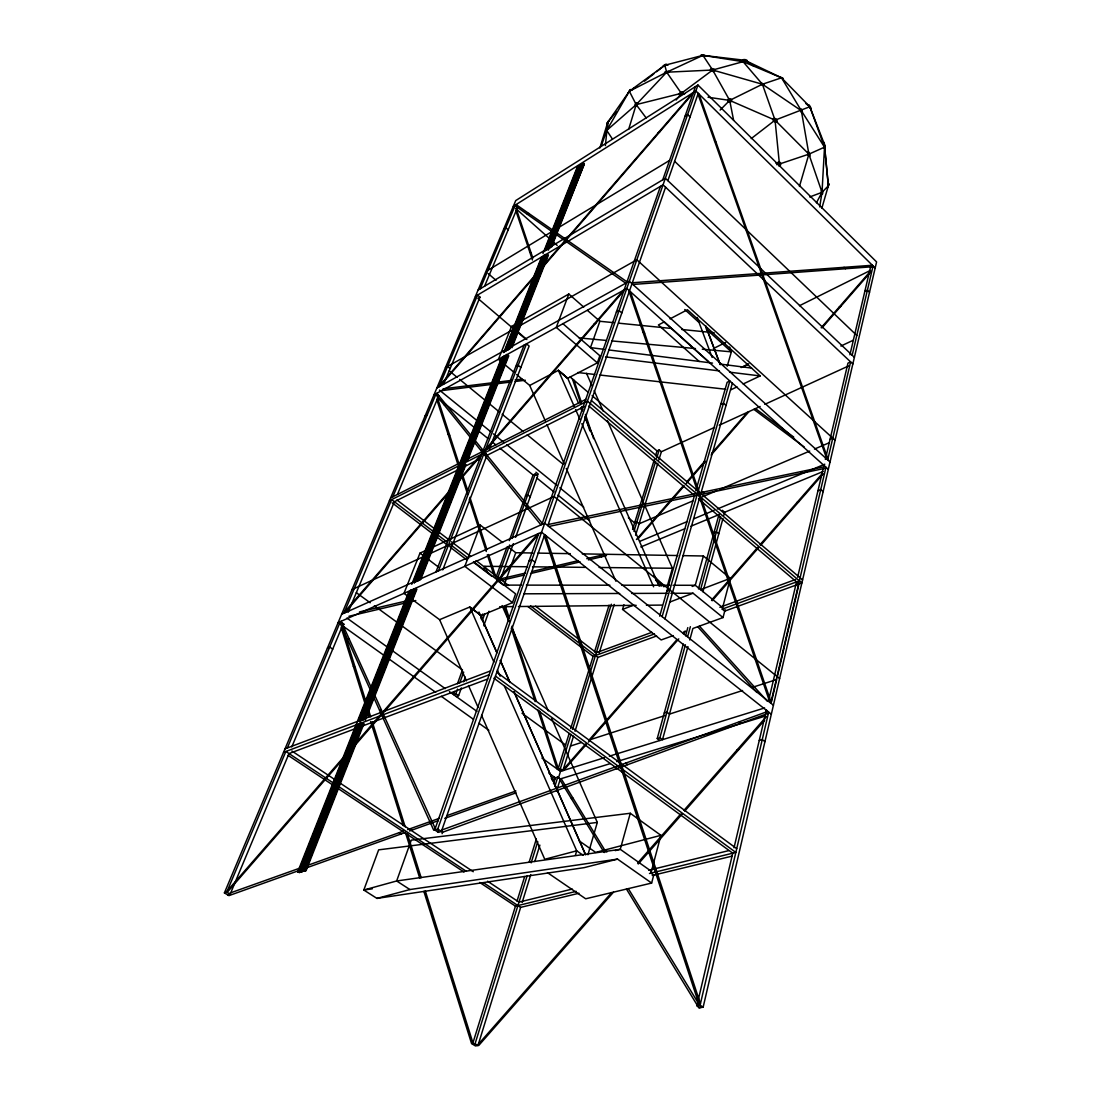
<?xml version="1.0" encoding="UTF-8"?>
<svg xmlns="http://www.w3.org/2000/svg" width="1101" height="1101" viewBox="0 0 1101 1101"><rect width="100%" height="100%" fill="white"/><g stroke="black" fill="none" stroke-linecap="round" stroke-linejoin="round"><path stroke-width="1.5" d="M607.614 125.817L607.711 122.39L629.345 91.232L664.77 65.262L702.92 55.353L744.978 60.294L781.531 77.799L809.841 106.728L824.346 144.093L828.351 185.794L821.828 208.268M816.419 202.777L822.02 192.345L824.511 147.176L809.841 106.728L805.904 103.604M605.385 145.607L607.711 122.39L616.078 111.875M827.732 187.019L829.012 184.087L827.732 187.019L828.351 185.794L824.277 143.405C823.906 139.455 824.787 148.773 824.415 144.781M819.695 206.905L821.759 193.969M744.827 60.968A2.092 0.688 8.4 0 1 743.175 59.715A2.092 0.688 8.4 0 1 746.657 60.101A2.092 0.688 8.4 0 1 745.363 61.023L743.12 60.349M700.264 1006.328L699.933 1007.745L696.892 1005.708L732.853 852.738M771.471 701.832L776.687 679.51L752.3 687.382M777.072 677.858L798.638 585.649M626.455 889.058L698.874 1007.924L703.14 1007.195L876.589 261.928L697.951 85.025L515.722 200.588L224.411 892.883L228.925 895.636L298.151 870.85M734.023 847.77L765.319 714.659M765.704 713.035L766.475 709.718M768.429 701.42L796.532 581.906M797.633 577.199L823.218 468.379M825.337 459.378L847.963 363.124L850.619 361.912L827.691 459.901M849.917 354.797L870.506 267.226L873.065 265.947L852.174 355.238M768.677 712.127L700.098 1005.158L696.892 1005.708M770.783 703.112L825.97 467.237M689.749 639.998L692.901 628.478L723.027 617.565L725.105 609.637M389.41 500.735L587.411 401.094L801.872 582.966L724.706 611.124L722.242 609.114L730.348 578.328L703.374 555.991L682.909 555.633M547.514 872.68L585.691 898.788L651.641 883.057L653.719 875.116L650.925 873.134L660.903 835.329L630.281 813.267L411.279 840.146L396.649 880.979L363.812 890.035L378.648 849.848L597.306 822.419L551.752 718.719M683.281 644.044L657.242 738.537L659.898 737.711L685.414 644.759M687.671 636.543L690.382 626.689M720.646 516.452L700.553 589.654L730.348 578.328M687.946 646.59L662.499 739.679L659.898 737.711M702.933 591.746L722.972 518.433M723.825 515.337L724.664 512.254L823.066 471.531M685.551 635.827L687.808 627.625M698.461 588.98L719.008 514.401M630.281 813.267L620.262 849.325L615.266 850.619M703.374 555.991L695.254 585.278L692.13 586.475M664.976 618.9L732.371 383.244M667.316 585.966L672.436 568.254L607.298 420.486M659.664 616.147L694.483 495.478L588.842 406.021M695.818 490.812L727.142 382.281L729.853 380.987L662.128 616.629M727.197 366.248L731.381 351.852L729.578 347.063M587.934 854.748L597.306 822.419M799.422 186.468L808.877 154.154L801.349 110.719L781.531 77.799L743.079 61.67L702.92 55.353L666.683 72.212L629.345 91.232L606.706 130.441L601.091 146.419M575.369 855.326L576.69 850.812L504.258 685.662M628.63 129.436L636.185 104.623L666.683 72.212L712.65 70.024L743.079 61.67L744.978 60.294L753.29 65.73M673.261 635.58L661.164 639.956L622.547 609.417L623.964 604.766M599.88 147.988L607.711 122.39M578.961 893.241L520.635 907.375L477.972 1045.523L475.068 1043.748L472.535 1044.175L515.516 905.985M522.163 902.462L530.765 874.607M534.811 861.505L539.875 845.128M556.514 791.261L560.313 778.93L610.229 763.626M573.525 736.184L562.886 770.617L560.326 768.787L557.946 769.53L569.148 733.486M575.039 731.257L597.857 657.407L656.609 635.965M599.233 652.948L614.22 604.435M635.594 535.224L657.834 463.204M658.852 459.929L661.384 451.74L714.549 427.381M475.068 1043.748L527.104 875.956M531.15 862.867L537.756 841.591M554.821 786.554L557.753 777.1L560.313 778.93M560.326 768.787L571.02 734.326M572.548 729.399L611.372 604.215M633.942 531.384L655.659 461.36M656.678 458.085L659.224 449.896L661.384 451.74M558.358 778.283L560.492 771.361L604.435 757.722M606.651 130.4C604.944 136.373 608.523 124.344 606.775 130.469L612.376 138.974M517.03 901.1L524.654 876.589M529.223 861.877L536.338 838.99M553.528 783.706L555.358 777.829L557.753 777.1M570.676 728.559L593.122 656.402L654.503 633.928M594.499 651.957L609.073 605.11M632.593 529.43L654.476 459.089M655.494 455.828L657.008 450.915L659.224 449.896M442.093 833.691L442.602 832.246L768.402 713.255M544.665 534.687L441.391 831.434L438.349 832.342L434.73 829.906L538.706 533.503M547.803 525.645L665.582 187.198M667.867 180.647L698.254 93.324M412.187 599.439L439.602 619.684L469.769 607.023L481.165 615.555L512.502 602.632L515.585 593.852L473.471 561.62M516.686 374.56L529.705 385.46L558.358 370.349L567.593 378.345L597.334 362.862L599.839 355.719M541.871 524.461L660.462 186.344M662.761 179.807L695.447 86.607M697.951 85.025L437.771 828.998L438.349 832.342M587.452 310.386L599.866 321.286L590.48 347.599L604.036 349.334M532.815 553.005L515.75 552.716L504.162 585.113L521.227 585.126M456.268 696.548L458.594 695.681L461.374 687.96M463.59 681.794L465.269 677.156M483.779 625.753L489.009 611.206M499.482 582.14L513.314 543.715M515.64 537.247L537.728 475.907L535.306 473.939L533.077 474.999L509.295 540.632M454.644 691.497L453.529 694.58L455.855 693.713L457.534 689.075M457.438 683.79L462.461 669.917L402.677 626.4M480.986 618.803L482.72 614.014M495.987 577.378L506.983 547.018M459.764 682.909L463.672 672.105M482.307 620.551L484.646 614.097M509.625 544.981L496.909 580.158L503.529 585.237M511.951 538.513L535.306 473.939M483.614 569.52L484.798 566.313L527.448 566.754M502.648 542.504L480.353 525.149L464.815 566.327L512.502 602.632M583.736 307.11L568.832 294.022L556.266 327.382L597.334 362.862M442.753 569.891L486.959 455.332L584.493 406.448M489.326 449.194L529.127 346.072L526.484 343.815L438.501 570.827M435.968 571.956L524.076 345.15M491.074 392.039L492.973 387.235M495.491 380.836L497.391 376.047M511.937 339.246L513.837 334.443M516.369 328.043L518.254 323.254M558.097 222.457L559.996 217.654M411.994 591.416L301.509 870.877L302.376 870.616L360.426 723.66M361.692 720.467L413.439 589.475M416.591 581.493L505.579 356.256M508.098 349.87L545.325 255.625M547.858 249.239L581.3 164.572L582.085 165.288L580.557 165.04L581.3 164.572M306.711 866.17L304.826 870.96L302.803 870.492L360.853 723.508M362.119 720.315L413.852 589.31M417.004 581.314L463.053 464.691M464.319 461.498L506.598 354.453M508.483 349.664L545.711 255.404M548.229 249.019L582.415 163.87L583.2 164.586L565.556 209.341M460.287 472.37L462.186 467.581M516.397 330.245L518.296 325.456M520.814 319.07L522.7 314.28M572.506 188.12L574.405 183.33M576.924 176.944L578.809 172.155M302.803 870.492L303.67 870.23L361.692 723.206M362.945 720.013L414.664 588.966M417.816 580.97L463.851 464.319M465.117 461.113L506.735 355.637M509.254 349.251L546.468 254.964M548.367 250.161L582.415 163.87M364.032 723.481L306.119 870.574L305.252 870.836L304.096 870.107L362.105 723.054M363.371 719.861L415.063 588.787M418.229 580.805L464.25 464.127M465.517 460.92L507.121 355.43M509.653 349.045L546.853 254.744M549.371 248.344L583.53 163.168L584.314 163.884L551.587 247.023M469.04 452.635L470.925 447.846M499.909 374.354L501.808 369.564M504.327 363.165L506.212 358.375M520.704 321.63L522.59 316.84M551.573 243.349L553.473 238.545M555.991 232.16L557.877 227.37M304.096 870.107L304.963 869.845L362.945 722.751M364.211 719.559L415.889 588.457M419.041 580.461L465.049 463.741M466.301 460.548L507.905 355.017M511.057 347.035L547.61 254.303M550.128 247.904L583.53 163.168M308.61 861.381L312.381 851.789M314.28 846.986L316.799 840.6M319.318 834.2L322.455 826.218M324.974 819.818L326.873 815.029M329.392 808.643L337.58 787.862M339.466 783.072L343.251 773.48M345.769 767.08L348.907 759.098M350.173 755.892L353.325 747.909M355.843 741.51L358.362 735.124M360.247 730.335L362.766 723.935M364.651 719.146L369.702 706.36M376.625 688.772L379.776 680.79M381.029 677.597L384.813 668.004M386.699 663.201L389.85 655.219M391.103 652.026L396.154 639.241M397.406 636.034L400.558 628.052M403.076 621.652L406.228 613.67M407.48 610.463L415.669 589.696M419.453 580.103L420.706 576.91M423.857 568.914L427.009 560.932M428.261 557.725L432.679 546.55M433.932 543.343L437.083 535.361M438.349 532.155L449.057 504.987M450.309 501.795L451.575 498.602M454.713 490.606L463.535 468.242M466.686 460.246L467.939 457.053M469.205 453.846L479.912 426.679M483.683 417.1L486.202 410.701M487.468 407.508L506.997 357.963M513.919 340.388L517.071 332.392M518.323 329.199L533.448 290.843M534.701 287.65L547.293 255.68M551.711 244.491L559.9 223.723M561.152 220.53L564.304 212.534M305.252 870.836L312.808 851.651M314.074 848.458L317.226 840.462M318.478 837.269L339.259 784.518M340.526 781.325L343.663 773.329M344.93 770.136L355.637 742.969M357.522 738.165L360.041 731.78M361.926 726.977L363.192 723.784M366.963 714.191L370.115 706.209M371.367 703.002L373.267 698.213M375.785 691.813L386.479 664.646M388.378 659.857L392.149 650.264M393.415 647.058L396.553 639.075M397.819 635.869L400.97 627.887M402.223 624.68L416.082 589.517M419.853 579.938L423.004 571.942M424.27 568.749L427.408 560.753M428.674 557.56L464.567 466.452M467.085 460.053L470.223 452.057M471.489 448.864L474.008 442.478M475.26 439.271L496.675 384.937M497.941 381.73L507.382 357.756M512.419 344.971L547.679 255.46M552.083 244.271L584.314 163.884M365.284 720.288L416.894 589.186M420.665 579.594L465.984 464.471M467.87 459.668L508.786 355.747M511.937 347.751L548.436 255.019M297.655 872.033L299.665 872.501L297.655 872.033L408.595 592.31M411.76 584.314L501.148 358.954M503.68 352.554L541.72 256.657M542.986 253.464L577.227 167.146L578.741 167.393L577.227 167.146M298.509 871.772L356.807 724.678M358.073 721.485L409.407 591.966M413.205 582.374L502.551 356.944M504.451 352.141L541.843 257.813M545.009 249.817L577.956 166.678M298.935 871.648L300.958 872.116L298.935 871.648L357.219 724.527M358.499 721.334L410.439 590.205M413.604 582.209L459.86 465.475M461.126 462.282L502.937 356.738M505.469 350.338L542.215 257.593M544.761 251.193L578.328 166.444L579.855 166.705M560.271 212.617L563.437 204.635M565.969 198.235L567.868 193.446M299.802 871.386L357.921 724.554M359.187 721.361L411.003 590.494M414.155 582.525L503.253 357.495M505.786 351.109L543.688 255.349M545.587 250.56L579.071 165.976M300.229 871.263L302.238 871.731L300.229 871.263L358.348 724.403M359.614 721.224L411.402 590.329M414.21 583.103L460.686 465.833M461.952 462.64L504.272 355.692M506.171 350.902L543.44 256.726M545.958 250.34L579.443 165.742L580.97 166.003M507.616 347.861L509.515 343.072M532.925 283.907L534.825 279.103M537.357 272.704L539.256 267.915M553.803 231.127L555.702 226.338M558.235 219.939L560.134 215.135M301.082 871.001L359.174 724.114M360.44 720.921L412.214 589.985M415.38 582.002L461.47 465.448M462.737 462.255L504.409 356.875M507.575 348.893L544.83 254.689M546.715 249.899L580.186 165.274M415.779 581.837L504.795 356.669M507.327 350.283L545.201 254.469M547.101 249.679L580.557 165.04M480.353 525.149L419.99 553.129L403.971 593.37L408.072 596.398M568.832 294.022L511.497 326.46L498.45 359.284L501.051 361.472M227.797 894.948L230.137 894.246L289.012 753.566L354.701 728.903M291.793 746.918L343.347 623.716M348.164 612.197L394.392 501.726L457.011 470.347M397.557 494.156L438.735 395.754L436.147 393.663L392.823 496.785M443.565 384.208L479.995 297.16L477.545 295.082L439.024 386.795M484.578 286.205L517.69 207.071L515.378 205.006L480.174 288.834M287.32 747.978L340.388 621.611L344.324 624.418L342.053 625.423M343.911 613.257L391.639 499.62L433.505 531.659M676.138 100.012L681.354 93.337L712.65 70.024L762.401 84.24L801.349 110.719L824.511 147.176L808.877 154.154L778.834 164.228L775.696 162.948M439.382 385.942L692.529 93.076M439.753 386.396L693.093 93.296M344.338 612.211L623.235 290.444M344.668 612.913L623.799 290.87M227.288 890.888L537.756 533.916M538.306 534.632L227.535 891.948L224.411 892.883M636.447 539.518L683.57 485.5M686.928 481.646L704.833 461.113M711.549 453.406L747.373 412.338M821.153 327.754L870.63 271.011M638.043 538.788L684.106 485.981M686.363 483.408L705.48 461.484M711.108 455.03L748.997 411.595M822.048 327.823L870.175 272.649M563.203 769.585L585.691 743.891M677.074 639.488L589.063 740.037L665.238 715.471M711.507 600.141L757.805 547.252M760.062 544.665L822.461 473.375M563.684 770.37L586.186 744.661M588.443 742.088L678.78 638.869M683.294 633.708L685.551 631.134L683.845 631.754M712.141 600.761L758.451 547.844M760.722 545.256L823.163 473.912M478.357 1044.257L611.661 892.594M637.617 863.06L680.583 814.176M683.982 810.322L766.255 716.723M613.491 892.154L478.811 1045.372L475.453 1045.95L471.572 1043.583L423.871 891.37M638.236 863.996L682.427 813.722M684.698 811.148L764.741 720.082M809.717 196.969L822.02 192.345L828.351 185.794M720.123 110.086L729.688 100.397L762.401 84.24L781.531 77.799M606.706 130.441L636.185 104.623L681.354 93.337L684.684 93.819M644.539 81.13L653.898 73.795M656.581 71.689L664.77 65.262L668.128 64.959M665.568 65.427C669.202 61.684 659.471 67.643 664.632 66.005M751.212 138.602L775.049 120.16L809.841 106.728C806.125 100.728 813.722 110.981 809.799 107.664M513.3 206.327L695.873 90.97L875.171 268.025M503.749 229.049L505.827 227.756L508.167 229.82M527.379 214.337L528.81 213.443M658.013 133.001L659.664 131.982M685.083 116.156L687.616 114.573L690.038 116.94M487.963 270.282L669.546 160.429M478.054 290.1L665.334 178.266L854.39 357.33M475.426 296.348L663.05 184.803L852.835 364.004M479.995 297.16L477.862 298.426L514.25 329.405M445.41 367.693L636.832 259.781L835.095 440.262M436.863 387.992L629.332 281.237L830.03 462.007M433.973 394.86L626.799 288.476L828.324 469.356M425.206 415.683L427.394 414.499M444.432 405.251L445.933 404.439M515.763 366.578L518.172 365.257L520.856 367.514M594.058 324.107L595.82 323.157M616.395 311.996L619.079 310.537L621.817 312.959M664.206 321.919L658.398 324.96L699.259 361.513M670.014 318.877L687.437 309.739L760.172 375.936L743.175 383.974M480.862 450.419L482.499 449.58M390.607 497.913L585.718 399.457M484.454 454.878L486.119 454.039M464.636 466.521L479.912 458.869M713.365 348.577L725.669 342.452M799.477 305.706L870.217 270.502M741.152 367.555L748.776 363.784M864.822 291.421L867.409 290.155L869.542 292.233M839.223 307.028L840.916 306.202M742.9 366.936L747.51 364.72M536.132 475.233L538.348 474.173L535.926 472.205M730.816 389.823L736.996 386.905M840.889 346.044L853.275 340.237M525.507 495.904L527.737 494.858L530.2 496.826M720.728 404.48L723.467 403.2L726.013 405.457M352.045 589.544L554.051 496.482L779.632 678.56M719.228 425.234L760.144 406.475M764.81 404.342L848.623 365.931M341.64 614.262L544.72 523.195L773.425 705.218M338.131 622.615L541.554 532.223L771.333 714.232M327.437 648.035L329.708 647.044L332.695 649.15M347.503 639.364L349.058 638.69M505.249 571.295L507.121 570.483M529.044 561.015L531.921 559.776L535.072 562.239M830.044 439.327L832.783 438.157M692.942 500.859L639.13 523.787L636.873 521.943L634.63 522.906L628.382 517.773M702.41 496.812L716.613 490.771M719.765 489.422L809.703 451.08M814.479 449.057L829.383 442.698M639.887 541.307L687.299 521.53M693.616 518.888L714.164 510.327M717.315 509.006L824.787 464.195M640.823 546.949L684.629 528.824M690.877 526.237L719.049 514.58M480.311 615.06L496.923 652.632M713.902 532.912L716.407 531.893L718.76 533.861M817.974 490.674L820.754 489.56L823.121 491.665M797.317 502.097L799.133 501.368M666.903 591.031L669.807 589.916M622.547 609.417L633.653 605.137M379.597 710.406L381.331 709.746M669.601 602.123L693.052 593.219L723.027 617.565M285.008 748.859L490.495 670.922M283.549 752.341L489.161 674.748M382.79 717.494L384.538 716.834M361.114 726.509L487.702 679M651.833 632.318L596.315 652.728L535.595 606.183M719.861 607.312L795.638 579.456M722.242 609.114L799.381 580.86M441.886 829.989L767.782 711.425M229.944 893.076L299.266 868.331M307.33 865.455L403.434 831.145M407.631 829.645L439.203 818.373M447.199 815.524L515.942 790.986M551.284 778.366L554.505 777.223M306.202 867.96L405.402 832.452L419.77 878.281M409.586 830.952L438.281 820.672M444.749 818.36L515.97 792.858M551.959 779.976L555.042 778.875M664.288 712.98L666.917 712.127L669.491 714.095L742.569 690.52M570.483 746.038L581.328 742.542M609.321 756.194L764.617 707.957M616.766 761.617L765.732 715.953M759.263 740.45L762.25 739.569L764.947 741.661M571.364 798.624L573.002 798.129M737.133 749.85L739.088 749.272M372.289 888.824L363.812 890.035L376.955 898.402L409.916 889.553L617.537 859.11L651.641 883.057M660.903 835.329L595.696 852.408L579.181 840.875M617.537 859.11L584.204 867.629L376.955 898.402M572.231 889.058L518.984 902.132L487.564 881.227M648.778 870.258L728.642 850.646M576.208 891.356L515.461 906.164L479.706 882.452M649.48 873.492L735.84 852.435L495.45 676.083M652.274 875.474L732.261 856.083M348.907 616.285L404.095 603.293M410.769 601.724L415.779 600.54M500.749 580.544L523.911 575.107M530.517 573.538L580.144 561.868M588.416 559.914L606.5 555.661M359.463 611.936L405.457 601.16M500.226 578.961L525.191 573.112M531.852 571.543L578.452 560.629M586.778 558.675L604.834 554.436M548.202 524.516L825.186 466.535M548.835 526.471L825.75 468.159M440.29 390.786L491.294 384.455M496.386 383.822L509.983 382.13M515.089 381.496L525.287 380.23M443.056 388.832L493.042 382.68M498.147 382.047L511.772 380.368M515.172 379.941L521.984 379.102M632.332 282.751L872.364 265.258M632.91 284.457L872.887 266.717M499.689 606.72L513.341 606.582M518.461 606.527L636.185 605.344M646.425 605.247L661.784 605.082M524.117 593.811L619.67 593.48M631.616 593.439L667.454 593.301M670.867 593.301L693.052 593.219M526.347 585.126L609.926 585.209M621.859 585.209L669.628 585.264M673.041 585.264L695.254 585.278L722.641 607.628M705.025 55.669L700.924 55.105L705.039 55.642M532.554 566.809L585.443 567.359M599.082 567.497L672.436 568.254M537.921 553.101L570.332 553.665M582.278 553.872L677.789 555.537M579.14 337.938L606.5 340.443M611.633 340.911L695.46 348.563M702.3 349.196L731.381 351.852L706.181 328.965M599.866 321.286L613.518 322.648M618.638 323.171L671.527 328.47M681.767 329.488L714.177 332.736M577.722 372.523L594.733 374.45M599.839 375.028L725.71 389.245M605.578 356.903L719.407 370.913M729.591 372.166L760.172 375.936M609.114 349.98L712.526 363.11M721.004 364.183L751.515 368.064M708.012 97.232L729.688 100.397L775.049 120.16L808.877 154.154L822.02 192.345M780.678 77.318C777.678 76.423 787.325 80.277 781.146 77.524M230.137 894.246L226.751 892.182L285.847 751.474L333.355 783.017M304.963 869.845L306.119 870.574M303.67 870.23L304.826 870.96M302.376 870.616L303.532 871.345L301.509 870.877M409.916 889.553L396.649 880.979L620.262 849.325L651.407 871.318M399.209 832.659L401.177 833.952M291.903 751.02L334.745 779.536M339.025 782.384L473.279 871.717M339.08 786.816L466.411 871.373M483.573 882.768L520.635 907.375M288.132 755.382L332.447 784.779M338.172 788.577L463.989 872.02M410.439 828.654L412.38 829.948M442.602 832.246L437.771 828.998L433.725 830.209L339.948 622.657M703.14 1007.195L699.094 1004.47L544.266 535.829M516.08 204.58L626.978 281.815M583.145 855.284L576.69 850.812L544.761 859.289L481.577 715.333M515.075 205.736L625.767 283.205M606.39 851.293L607.119 851.802M353.325 666.256L355.293 667.646M343.457 626.428L383.988 655.384M389.575 659.375L435.707 692.336M441.295 696.327L473.444 719.297M479.031 723.288L488.816 730.28M548.917 773.219L555.358 777.829M455.855 693.713L458.594 695.681M346.939 618.06L387.084 646.879M391.24 649.865L445.217 688.62M449.373 691.607L476.981 711.411M541.898 758.011L560.492 771.361M356.325 592.668L370.197 602.756M374.354 605.784L397.117 622.354M522.025 713.269L565.584 744.964M493.881 678.202L732.757 853.192M614.427 767.218L616.491 768.732M625.616 763.144L627.653 764.658M496.785 672.271L736.72 848.665M755.492 408.622L793.738 437.097M753.868 409.366L804.253 447.02M657.242 738.537L659.843 740.505M481.165 615.555L469.797 607.009L493.909 662.073M419.99 553.129L422.674 555.165M428.041 559.212L438.776 567.318M396.938 499.95L433.78 528.177M439.244 532.361L448.795 539.683M451.534 541.775L470.636 556.418M476.086 560.602L508.593 585.498M437.551 534.756L446.992 541.981M451.038 545.078L468.572 558.496M473.967 562.625L491.514 576.029M530.572 605.922L597.857 657.407M392.162 502.84L432.803 533.889M436.863 536.999L447.694 545.284M450.405 547.348L466.659 559.776M527.943 606.596L593.122 656.402M507.891 546.591L515.75 552.716M559.212 581.08L561.29 582.704M739.418 721.747L741.248 723.178M448.465 545.133L451.396 547.472M447.942 433.863L449.676 435.253M600.086 555.551L601.655 556.803M474.627 427.725L437.427 397.64L459.255 464.65M478.605 430.945L487.908 438.473M491.899 441.694L495.877 444.914M499.868 448.135L533.077 474.999M536.82 478.027L554.009 491.927M557.973 495.133L589.682 520.773M439.437 390.098L477.476 420.967M481.454 424.188L490.743 431.743M493.399 433.89L504.024 442.519M506.68 444.666L557.134 485.624M559.79 487.771L583.695 507.176M449.249 370.844L457.08 377.271M459.681 379.405L485.018 400.186M488.982 403.434L499.524 412.091M502.166 414.251L523.264 431.564M527.228 434.799L562.831 464.016M447.556 366.468L450.116 368.56M504.96 364.748L514.084 372.372M693.396 494.129L695.199 495.656M698.461 498.849L799.023 584.012M511.497 326.46L514.057 328.635M517.897 331.896L526.842 339.521M516.851 331.607L525.948 339.356M570.098 376.941L588.223 392.369M592.118 395.686L657.008 450.915M702.92 492.133L704.709 493.647M574.227 406.42L558.358 370.349L567.717 378.276L578.617 403.365M558.358 370.349L567.703 378.29M722.352 510.286L724.664 512.254M591.361 400.503L802.588 579.924M488.252 273.626L496.028 280.328M562.735 323.556L600.485 356.284M529.719 251.936L531.26 253.285M642.819 331.594L644.622 333.204M800.62 471.682L802.23 473.113M515.612 208.378L549.537 238.6M553.363 242.014L557.189 245.427M664.33 321.919L708.714 361.761M684.753 309.505L698.612 322.098M582.787 163.636L583.571 164.352M674.61 161.269L856.812 335.461M714.508 140.845L716.104 142.401M844.04 267.323L845.485 268.74M653.746 575.548L663.944 586.819M699.438 626.111L767.425 701.365M655.549 579.938L661.192 586.2M697.69 626.73L756.882 692.46M743.079 61.67L762.401 84.24L775.049 120.16L779.632 166.141M436.863 393.263L542.256 523.347M435.776 394.516L540.921 524.888M646.163 117.917L636.185 104.623L629.345 91.232M681.354 93.337L666.683 72.212L664.77 65.262M702.92 55.353L711.755 68.689M561.125 778.682L605.99 852.091M628.313 888.617L698.488 1003.424M559.996 779.962L604.215 852.546M712.65 70.024L729.688 100.397L733.583 120.133M341.145 621.281L435.239 828.475M586.516 373.322L592.063 385.9M594.141 390.607L603.142 411.045M580.778 408.003L582.057 411.182M584.906 417.389L659.238 586.296M575.603 409.558L579.745 418.972M581.823 423.679L653.609 586.819M529.705 385.46L545.559 421.449M546.936 424.573L564.166 463.7M566.231 468.393L587.59 516.892M588.278 518.461L615.927 581.245M484.798 566.313L487.564 572.603M502.056 605.591L508.951 621.308M511.717 627.584L548.298 710.861M478.976 612.018L496.84 652.673M500.281 660.504L509.914 682.455M514.043 691.855L585.622 854.844L514.112 691.827M439.602 619.684L466.439 680.845M468.503 685.538L478.137 707.489M500.363 660.476L509.997 682.414M497.363 669.931L500.129 676.234M697.167 317.418L712.127 357.398M699.052 94.108L827.897 458.979M697.993 94.067L826.906 459.2M630.391 291.71L771.044 701.984M629.18 291.82L769.902 702.41M516.383 209.066L532.884 258.143M573.951 380.217L581.603 402.952M585.429 414.32L593.618 438.693M515.846 210.676L532.444 260.015M572.424 378.909L580.612 403.283M581.713 406.53L582.801 409.792M584.989 416.288L589.902 430.918M545.697 535.513L700.429 1003.74M461.925 472.824L467.774 490.798M469.907 497.335L486.945 549.605M488.541 554.505L495.45 575.74M505.51 606.623L509.24 618.046M511.896 626.208L536.366 701.282M539.545 711.081L558.262 768.498M436.712 399.374L458.057 464.911M461.25 474.71L467.636 494.321M469.232 499.221L486.27 551.505M487.33 554.766L494.253 576.002M504.313 606.912L509.102 621.611M511.236 628.148L535.169 701.654M537.838 709.815L557.092 768.925M342.562 627.047L366.096 702.121M368.67 710.324L370.734 716.889M372.276 721.816L405.209 826.865M407.315 833.581L421.16 877.731M425.261 890.819L472.935 1042.908M341.145 627.391L365.05 703.69M367.61 711.838L369.138 716.71M370.665 721.595L403.31 825.764M824.47 146.694C824.03 142.043 825.021 152.475 824.566 147.644M776.989 164.861A2.271 1.844 -74.2 0 1 778.517 162.081A2.271 1.844 -74.2 0 1 780.692 163.595A2.271 1.844 -74.2 0 1 779.164 166.375M632.442 89.787A2.064 0.908 -42.5 0 1 634.699 87.997M634.96 105.435L634.947 105.847A2.051 0.95 -64.3 0 0 635.415 106.508L635.69 106.494A2.051 0.95 -64.3 0 0 637.369 104.127A2.051 0.95 -64.3 0 0 636.461 102.847A2.051 0.95 -64.3 0 0 634.96 105.435M679.441 93.805L679.4 94.163A2.188 1.184 -32.6 0 0 681.574 94.576A2.188 1.184 -32.6 0 0 683.267 92.291A2.188 1.184 -32.6 0 0 680.79 92.278L680.322 92.608A2.188 1.184 -32.6 0 0 679.441 93.791M764.328 85.121C759.621 85.727 760.502 80.511 764.328 85.121M773.108 119.197L773.026 119.596A2.174 1.541 32.2 0 0 775.187 121.853A2.174 1.541 32.2 0 0 777.031 120.422A2.174 1.541 32.2 0 0 774.553 118.426L774.072 118.454A2.174 1.541 32.2 0 0 773.108 119.197M802.354 112.027L802.285 112.357A2.051 0.784 70 0 1 801.748 112.619L801.487 112.44A2.051 0.784 70 0 1 800.331 109.673A2.051 0.784 70 0 1 801.377 109.178A2.051 0.784 70 0 1 802.354 112.027M630.378 89.553L628.341 92.938L630.378 89.553M606.679 123.986L608.825 120.628L606.679 123.986M821.607 190.556L821.456 190.858A2.009 0.729 87.1 0 0 821.635 193.927A2.009 0.729 87.1 0 0 822.695 193.294A2.009 0.729 87.1 0 0 822.158 190.432L821.607 190.556M714.783 70.56L714.632 70.877A2.216 1.335 13.9 0 1 711.012 70.67A2.216 1.335 13.9 0 1 712.044 68.62A2.216 1.335 13.9 0 1 714.783 70.56M745.005 62.674L741.152 60.665L745.005 62.674M730.445 102.021L729.963 102.132A1.899 1.734 10.8 0 1 728.559 101.76L728.201 101.443A1.899 1.734 10.8 0 1 728.642 98.911A1.899 1.734 10.8 0 1 731.353 99.627A1.899 1.734 10.8 0 1 730.445 102.021M668.307 71.482L667.894 71.427A2.188 0.702 -10.2 0 0 664.55 72.446A2.188 0.702 -10.2 0 0 667.275 72.804A2.188 0.702 -10.2 0 0 668.307 71.482M808.602 152.172L808.34 152.048A2.216 0.867 70.5 0 0 808.23 154.856A2.216 0.867 70.5 0 0 809.951 155.668A2.216 0.867 70.5 0 0 808.602 152.172M720.178 364.582L705.686 325.951L720.192 364.569"/></g></svg>
